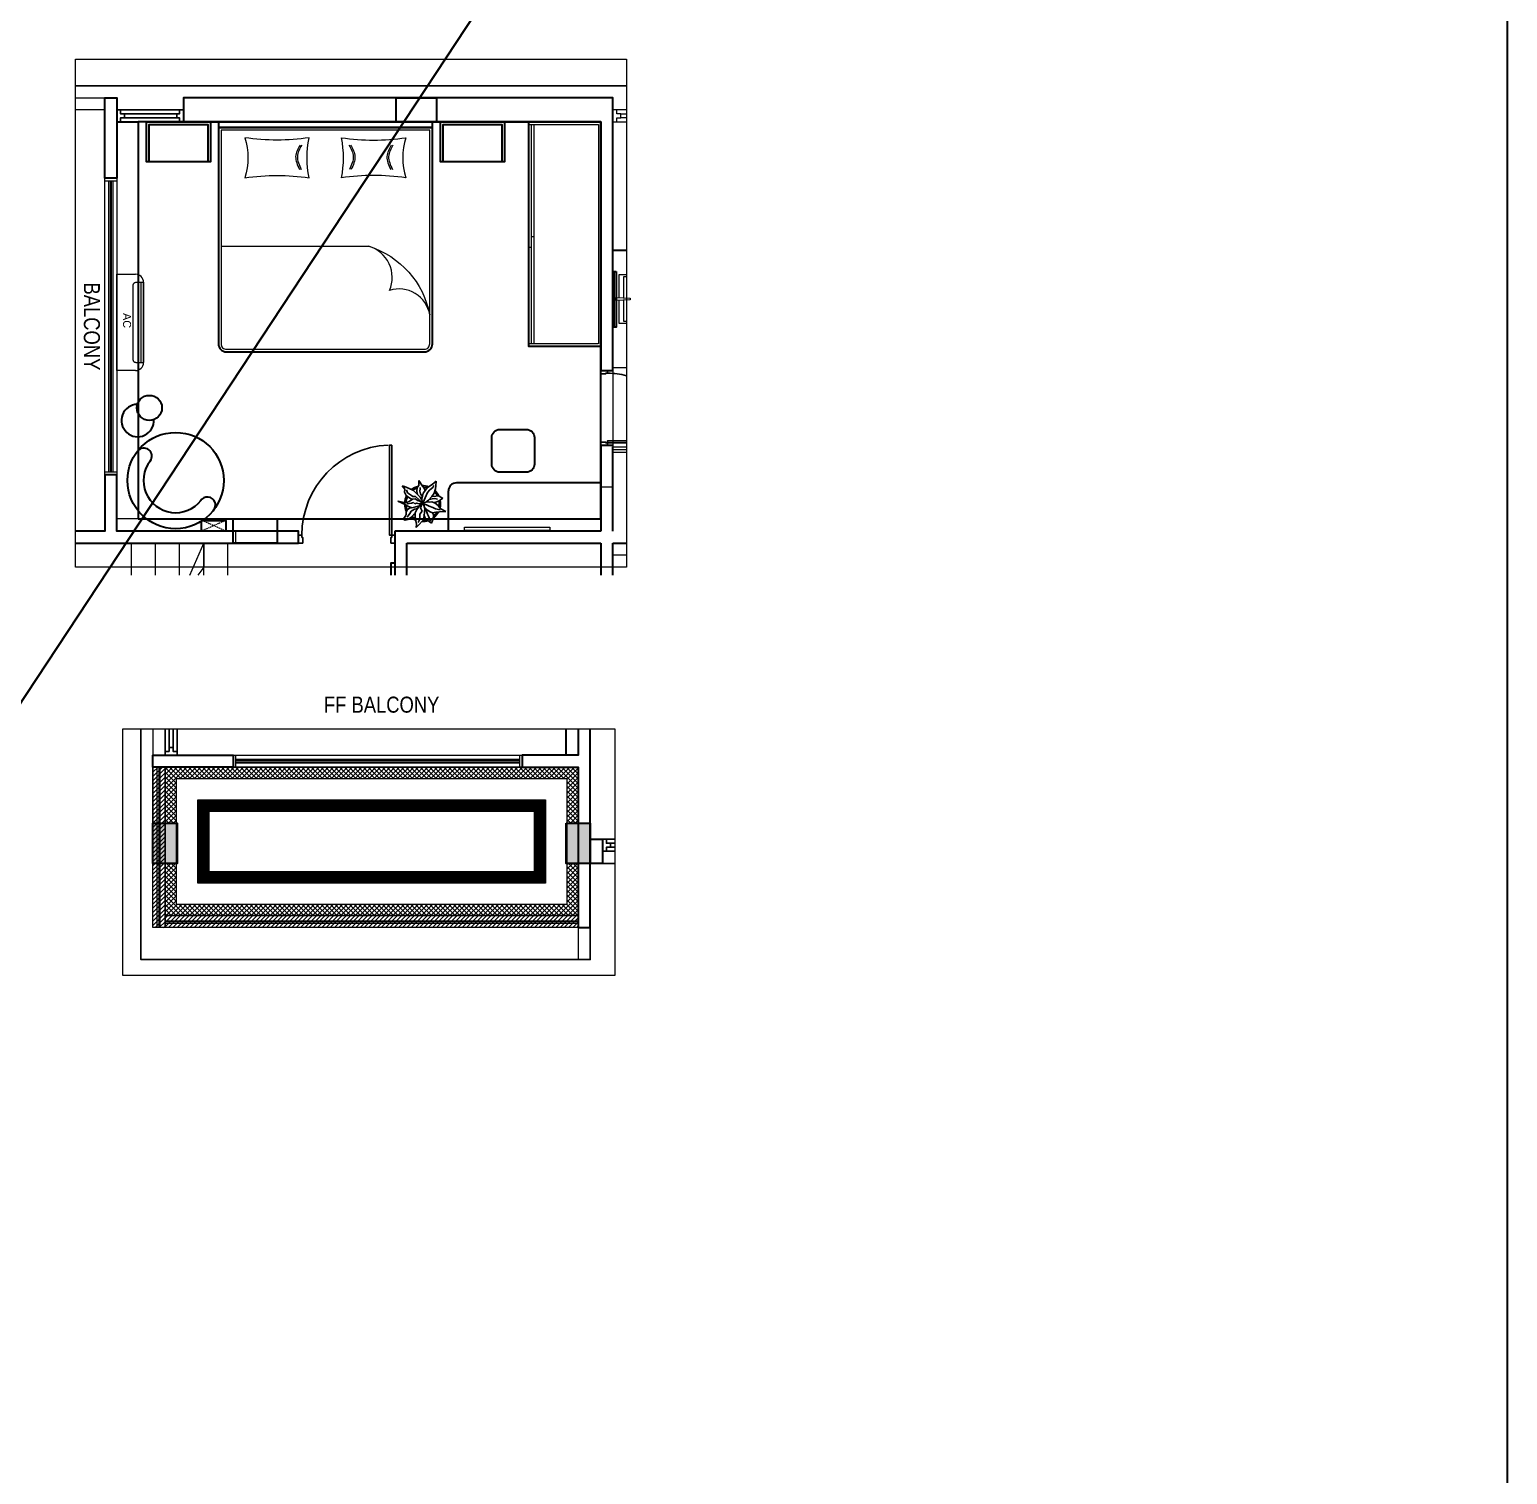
# Model space of a CAD drawing. Header units: millimetres. Extents: x 56222 to 3066687, y -650199 to -121287.
# Drawn here: x 129181 to 129733, y -183453 to -182913 of the extents above; entities that cross this region are included whole.
import ezdxf

# ---------------------------------------------------------------- set-up
doc = ezdxf.new("R2010")
doc.units = ezdxf.units.MM
doc.header["$MEASUREMENT"] = 0
for name, pattern in [('ACAD_ISO02W100', [15, 12, -3]), ('DASHED', [0.75, 0.5, -0.25]), ('DASHED2', [0.375, 0.25, -0.125])]:
    doc.linetypes.add(name, pattern=pattern)
for name, color, linetype in [('AR DOOR', 40, 'Continuous'), ('AR ELE-5', 134, 'Continuous'), ('GROUND FLOOR  ( Text )', 251, 'Continuous')]:
    doc.layers.add(name, color=color, linetype=linetype)
for name, color, linetype, lineweight in [('COLUMN', 1, 'Continuous', 30), ('dim05', 1, 'Continuous', 13), ('el', 7, 'Continuous', 20), ('ELEC-wires', 1, 'DASHED2', 13), ('Electrical', 84, 'Continuous', 30), ('ELEVATION', 250, 'Continuous', 9), ('ELEVATION ( SPIRAL STAIR )', 250, 'Continuous', 9), ('FIRST FLOOR', 7, 'Continuous', 9), ('FIRST FLOOR ( DW_RAIL )', 7, 'Continuous', 9), ('FIRST FLOOR ( TEXT )', 7, 'Continuous', 9), ('FIRST FLOOR_( D - W & RAILING )', 251, 'Continuous', 9), ('FIRST FLOOR_( PLine )_', 251, 'Continuous', 30), ('FIRST FLOOR_( STAIR )', 251, 'Continuous', 9), ('FURNITURE', 32, 'Continuous', 9), ('GF FALSE CEILING', 6, 'Continuous', 35), ('Text', 7, 'Continuous', 15), ('TILE', 14, 'Continuous', 9), ('XX~SLAB ( BEAM )~ ( DIM )', 7, 'Continuous', 9)]:
    doc.layers.add(name, color=color, linetype=linetype, lineweight=lineweight)
doc.layers.add('hatch', color=250, linetype='Continuous', lineweight=9, transparency=0.5)
doc.layers.add('XX~SLAB ( PLINE )', color=251, linetype='Continuous', plot=False)
doc.styles.add('KATHA', font='swissc.ttf')
doc.styles.add('TEXT', font='eurr____.ttf')

# ---------------------------------------------------------------- blocks, each defined once
blk = doc.blocks.new('*U18')
for points in [[(0, 0), (0, 1120), (-30, 1120), (-30, 0)], [(40, 0), (0, 0), (0, -30), (-10, -30), (-10, -100), (40, -100)], [(-1160, 0), (-1120, 0), (-1120, -30), (-1110, -30), (-1110, -100), (-1160, -100)]]:
    blk.add_lwpolyline(points, close=True)
at = {"layer": 'AR ELE-5', "linetype": 'ByBlock', "ltscale": 15}
blk.add_arc((2, -1), 1122, 92.373, 179.9653, dxfattribs=at)
blk = doc.blocks.new('ARPLS010')
at = {"linetype": 'ByBlock'}
for p, q in [((-0.295, 0.42), (-0.302, 0.309)), ((-0.278, 0.467), (-0.295, 0.42)), ((-0.248, 0.54), (-0.278, 0.467)), ((-0.182, 0.493), (-0.248, 0.54)), ((-0.222, 0.484), (-0.164, 0.347)), ((-0.125, 0.459), (-0.182, 0.493)), ((-0.072, 0.404), (-0.125, 0.459)), ((-0.013, 0.459), (-0.044, 0.336)), ((0.121, 0.605), (-0.013, 0.459)), ((0.077, 0.412), (0.091, 0.447)), ((0.082, 0.358), (0.077, 0.412)), ((0.091, 0.447), (0.125, 0.522)), ((0.179, 0.666), (0.121, 0.605)), ((0.174, 0.573), (0.179, 0.666)), ((0.2, 0.432), (0.174, 0.573)), ((0.203, 0.352), (0.2, 0.432)), ((0.409, 0.44), (0.33, 0.38)), ((0.484, 0.459), (0.409, 0.44)), ((0.542, 0.434), (0.484, 0.459)), ((0.485, 0.354), (0.533, 0.42)), ((0.533, 0.42), (0.542, 0.434)), ((-0.469, 0.226), (-0.643, 0.216)), ((-0.643, 0.216), (-0.485, 0.134)), ((-0.359, 0.148), (-0.49, 0.172)), ((-0.485, 0.134), (-0.433, 0.051)), ((-0.362, 0.24), (-0.469, 0.226)), ((-0.433, 0.051), (-0.349, -0.011)), ((-0.278, 0.254), (-0.362, 0.24)), ((-0.287, 0.106), (-0.359, 0.148)), ((-0.302, 0.309), (-0.276, 0.258)), ((-0.18, 0.073), (-0.287, 0.106)), ((-0.21, 0.227), (-0.278, 0.254)), ((-0.132, 0.18), (-0.21, 0.227)), ((-0.111, 0.036), (-0.18, 0.073)), ((-0.164, 0.347), (-0.139, 0.295)), ((-0.139, 0.295), (-0.08, 0.131)), ((-0.063, 0.111), (-0.132, 0.18)), ((-0.013, 0.022), (-0.111, 0.036)), ((-0.084, -0.034), (0.007, 0.018)), ((0.003, 0.011), (-0.076, -0.16)), ((-0.038, 0.302), (-0.072, 0.404)), ((-0.049, 0.232), (-0.065, 0.135)), ((-0.065, 0.135), (-0.024, 0.018)), ((-0.044, 0.336), (-0.049, 0.232)), ((-0.024, 0.018), (0.009, 0.005)), ((0.006, -0.002), (0.068, 0.032)), ((0.007, 0.018), (0.02, -0.121)), ((0.009, 0.005), (0.056, 0.114)), ((0.015, 0.209), (0.08, 0.288)), ((0.056, 0.114), (0.015, 0.209)), ((0.017, -0.002), (0.091, 0.009)), ((0.068, 0.032), (0.16, 0.165)), ((0.08, 0.288), (0.082, 0.358)), ((0.088, 0.065), (0.187, 0.091)), ((0.091, 0.009), (0.173, -0.011)), ((0.227, 0.157), (0.132, 0.131)), ((0.16, 0.165), (0.204, 0.254)), ((0.173, -0.011), (0.212, 0.004)), ((0.187, 0.091), (0.297, 0.116)), ((0.204, 0.254), (0.203, 0.352)), ((0.212, 0.004), (0.252, -0.03)), ((0.252, 0.313), (0.216, 0.287)), ((0.318, 0.213), (0.227, 0.157)), ((0.33, 0.38), (0.252, 0.313)), ((0.297, 0.116), (0.408, 0.071)), ((0.309, 0.109), (0.368, 0.128)), ((0.309, -0.01), (0.43, 0.006)), ((0.356, 0.269), (0.318, 0.213)), ((0.425, 0.373), (0.356, 0.269)), ((0.368, 0.128), (0.432, 0.176)), ((0.408, 0.071), (0.482, 0.024)), ((0.432, 0.176), (0.459, 0.236)), ((0.459, 0.303), (0.485, 0.354)), ((0.459, 0.236), (0.459, 0.303)), ((0.482, 0.024), (0.689, -0.072)), ((-0.464, -0.073), (-0.558, -0.152)), ((-0.558, -0.152), (-0.517, -0.172)), ((-0.517, -0.172), (-0.447, -0.216)), ((-0.366, -0.036), (-0.464, -0.073)), ((-0.447, -0.216), (-0.363, -0.202)), ((-0.336, -0.142), (-0.413, -0.121)), ((-0.368, -0.496), (-0.363, -0.408)), ((-0.306, -0.033), (-0.366, -0.036)), ((-0.363, -0.202), (-0.263, -0.2)), ((-0.363, -0.408), (-0.318, -0.29)), ((-0.349, -0.011), (-0.256, -0.05)), ((-0.269, -0.135), (-0.336, -0.142)), ((-0.318, -0.29), (-0.259, -0.2)), ((-0.199, -0.38), (-0.287, -0.45)), ((-0.193, -0.113), (-0.269, -0.135)), ((-0.259, -0.2), (-0.168, -0.1)), ((-0.256, -0.05), (-0.185, -0.038)), ((-0.138, -0.304), (-0.199, -0.38)), ((-0.185, -0.038), (-0.114, -0.046)), ((-0.168, -0.1), (-0.084, -0.034)), ((-0.017, -0.291), (-0.141, -0.446)), ((-0.076, -0.16), (-0.138, -0.304)), ((-0.114, -0.046), (-0.093, -0.036)), ((-0.042, -0.432), (-0.071, -0.352)), ((0.02, -0.121), (-0.017, -0.291)), ((0.059, -0.27), (0.005, -0.185)), ((0.01, -0.014), (0.017, -0.002)), ((0.078, -0.064), (0.01, -0.014)), ((0.016, -0.023), (0.116, -0.122)), ((0.07, -0.179), (0.018, -0.1)), ((0.08, -0.342), (0.059, -0.27)), ((0.064, -0.446), (0.066, -0.407)), ((0.066, -0.407), (0.08, -0.342)), ((0.121, -0.239), (0.07, -0.179)), ((0.138, -0.083), (0.078, -0.064)), ((0.116, -0.122), (0.201, -0.195)), ((0.184, -0.299), (0.121, -0.239)), ((0.197, -0.135), (0.138, -0.083)), ((0.141, -0.261), (0.16, -0.336)), ((0.16, -0.336), (0.15, -0.445)), ((0.252, -0.362), (0.184, -0.299)), ((0.283, -0.123), (0.197, -0.135)), ((0.201, -0.195), (0.272, -0.198)), ((0.252, -0.03), (0.309, -0.01)), ((0.376, -0.416), (0.252, -0.362)), ((0.272, -0.198), (0.311, -0.225)), ((0.277, -0.114), (0.357, -0.156)), ((0.37, -0.064), (0.283, -0.123)), ((0.311, -0.225), (0.415, -0.304)), ((0.357, -0.156), (0.455, -0.226)), ((0.462, -0.021), (0.37, -0.064)), ((0.415, -0.304), (0.447, -0.388)), ((0.455, -0.226), (0.503, -0.317)), ((0.689, -0.072), (0.462, -0.021)), ((0.503, -0.317), (0.494, -0.398)), ((0.494, -0.398), (0.528, -0.452)), ((-0.382, -0.625), (-0.368, -0.496)), ((-0.269, -0.533), (-0.382, -0.625)), ((-0.287, -0.45), (-0.314, -0.498)), ((-0.141, -0.446), (-0.269, -0.533)), ((0.002, -0.48), (-0.042, -0.432)), ((0.104, -0.646), (0.002, -0.48)), ((0.106, -0.5), (0.104, -0.646)), ((0.15, -0.445), (0.106, -0.5)), ((0.502, -0.472), (0.376, -0.416)), ((0.567, -0.494), (0.502, -0.472)), ((0.528, -0.452), (0.567, -0.494))]:
    blk.add_line(p, q, dxfattribs=at)
for radius, start, end in [(0.5, 87.2367, 107.9154), (0.458, 91.6596, 104.0784), (0.5, 49.0791, 67.0324), (0.458, 49.8461, 63.9764), (0.5, 164.9216, 191.0302), (0.458, 169.9629, 188.6517), (0.5, 126.2799, 152.7042), (0.458, 130.7647, 148.9789), (0.458, 5.0517, 21.9108), (0.5, 1.3782, 25.7565), (0.5, 205.1623, 226.3204), (0.458, 207.232, 224.0819), (0.5, 283.5324, 308.8712), (0.458, 289.266, 306.1107), (0.458, 334.5625, 357.1532), (0.5, 333.6991, 357.5577), (0.5, 249.553, 272.4234), (0.458, 252.8522, 267.711)]:
    blk.add_arc((0, 0), radius, start, end, dxfattribs=at)
blk = doc.blocks.new('6616')
at = {"color": 242, "linetype": 'DASHED', "true_color": 0xcd2027}
for p, q in [((386784.79, -36915.77), (386775.78, -36911.78)), ((386784.79, -36911.78), (386775.78, -36915.77))]:
    blk.add_line(p, q, dxfattribs=at)
at = {"layer": 'ELEC-wires', "color": 5, "linetype": 'ByBlock', "lineweight": 30, "ltscale": 4}
blk.add_lwpolyline([(386775.78, -36911.78), (386784.79, -36911.78), (386784.79, -36915.77), (386775.78, -36915.77)], close=True, dxfattribs=at)
blk = doc.blocks.new('ac paln')
at = {"layer": 'Electrical', "lineweight": 15}
for p, q in [((389238.69, -37646.36), (389238.69, -37610.34)), ((389238.69, -37610.34), (389245.67, -37610.34)), ((389244.81, -37642.35), (389244.81, -37614.35)), ((389245.81, -37613.35), (389248.68, -37613.35)), ((389246.82, -37643.35), (389246.82, -37613.35)), ((389247.82, -37643.35), (389247.82, -37613.35)), ((389248.68, -37613.35), (389248.68, -37643.35)), ((389248.68, -37643.35), (389248.68, -37613.35)), ((389245.81, -37643.35), (389248.68, -37643.35)), ((389248.68, -37643.35), (389248.68, -37643.35)), ((389245.67, -37646.36), (389238.69, -37646.36))]:
    blk.add_line(p, q, dxfattribs=at)
for centre, start, end in [((389245.67, -37613.35), 0, 90), ((389245.67, -37643.35), 270, 0)]:
    blk.add_arc(centre, 3.01, start, end, dxfattribs=at)
at = {"layer": 'Electrical', "lineweight": 15, "extrusion": (0, 0, -1)}
for centre, start_param, end_param in [((389245.81, -37614.35), -0.785398, 0.785398), ((389245.81, -37642.35), 3.926991, 5.497787)]:
    blk.add_ellipse(centre, major_axis=(-0.71, 0.71), ratio=1, start_param=start_param, end_param=end_param, dxfattribs=at)
at = {"layer": 'Text', "style": 'TEXT'}
blk.add_text('AC', height=3, rotation=270, dxfattribs=at).set_placement((389241.02, -37624.87))

msp = doc.modelspace()

# ---------------------------------------------------------------- hatches: boundary and pattern name
at = {"layer": 'FIRST FLOOR'}
h = msp.add_hatch(dxfattribs=at)
h.set_pattern_fill('ANSI31', color=251, scale=9, style=0)
h.set_pattern_definition([(45, (129226.9439, -183209.9182), (-0.795495, 0.795495), [])])
h.paths.add_polyline_path([(129231.444, -183248.918), (129226.944, -183248.918), (129226.944, -183188.918), (129231.444, -183188.918)])
h = msp.add_hatch(dxfattribs=at)
h.set_pattern_fill('ANSI31', color=251, scale=9, style=0)
h.set_pattern_definition([(45, (129235.9439, -183248.9182), (-0.795495, 0.795495), [])])
h.paths.add_polyline_path([(129231.444, -183244.418), (129385.944, -183244.418), (129385.944, -183248.918), (129231.444, -183248.918)])
at = {"layer": 'hatch', "lineweight": 0, "ltscale": 10, "true_color": 0x000000, "transparency": 33554687}
h = msp.add_hatch(dxfattribs=at)
h.set_pattern_fill('ANSI37', color=18, scale=10)
h.set_pattern_definition([(45, (-21090.1463, -1710.5545), (-0.8838834765, 0.8838834765), []), (135, (-21090.1463, -1710.5545), (-0.8838834765, -0.8838834765), [])])
h.paths.add_polyline_path([(129385.944, -183224.918), (129381.694, -183224.918), (129381.694, -183240.285), (129377.367, -183240.285), (129353.755, -183240.285), (129330.143, -183240.285), (129306.531, -183240.285), (129282.918, -183240.285), (129259.306, -183240.285), (129235.694, -183240.285), (129235.694, -183224.918), (129231.444, -183224.918), (129231.444, -183244.418), (129385.944, -183244.418)])
h.paths.add_polyline_path([(129385.944, -183188.918), (129231.444, -183188.918), (129231.444, -183209.918), (129235.694, -183209.918), (129235.694, -183193.168), (129259.306, -183193.168), (129282.918, -183193.168), (129306.531, -183193.168), (129330.143, -183193.168), (129353.755, -183193.168), (129381.694, -183193.168), (129381.694, -183209.918), (129385.944, -183209.918)])
h = msp.add_hatch(dxfattribs=at)
h.set_pattern_fill('ANSI31', color=18)
h.set_pattern_definition([(45, (-21090.14631, -1710.55449), (-0.08838834765, 0.08838834765), [])])
h.paths.add_polyline_path([(129373.694, -183201.168), (129243.694, -183201.168), (129243.694, -183232.285), (129373.694, -183232.285)])
h.paths.add_polyline_path([(129369.444, -183205.418), (129369.444, -183228.035), (129247.944, -183228.035), (129247.944, -183205.418)], flags=16)
at = {"layer": 'hatch', "lineweight": 0, "ltscale": 10, "true_color": 0xed1f24, "transparency": 33554687}
h = msp.add_hatch(color=240, dxfattribs=at)
h.dxf.hatch_style = 1
h.paths.add_polyline_path([(129235.944, -183209.918), (129226.944, -183209.918), (129226.944, -183224.918), (129235.944, -183224.918)])
h = msp.add_hatch(color=240, dxfattribs=at)
h.dxf.hatch_style = 1
h.paths.add_polyline_path([(129390.444, -183209.918), (129381.444, -183209.918), (129381.444, -183224.918), (129390.444, -183224.918)])

# ---------------------------------------------------------------- linework, layer by layer
for points in [[(129396.906, -183040.662), (129396.906, -183041.662), (129396.156, -183041.662), (129396.156, -183041.912), (129394.406, -183041.912), (129394.406, -183040.662)], [(129396.906, -183068.662), (129396.906, -183067.662), (129396.156, -183067.662), (129396.156, -183067.412), (129394.406, -183067.412), (129394.406, -183068.662)]]:
    msp.add_lwpolyline(points, close=True)
msp.add_lwpolyline([(129404.027, -183066.912), (129396.906, -183066.912), (129396.906, -183067.662), (129404.027, -183067.662)])
at = {"layer": 'AR ELE-5', "linetype": 'ByBlock', "ltscale": 15}
msp.add_arc((129396.889, -183069.703), 28.041, 75.25196, 89.96526, dxfattribs=at)
at = {"layer": 'COLUMN'}
for points in [[(129332.906, -182938.662), (129332.906, -182947.662), (129317.906, -182947.662), (129317.906, -182938.662)], [(129273.406, -183096.162), (129273.406, -183105.162), (129256.906, -183105.162), (129256.906, -183096.162)], [(129226.944, -183209.918), (129235.944, -183209.918), (129235.944, -183224.918), (129226.944, -183224.918)], [(129381.444, -183209.918), (129390.444, -183209.918), (129390.444, -183224.918), (129381.444, -183224.918)]]:
    msp.add_lwpolyline(points, close=True, dxfattribs=at)
at = {"layer": 'ELEVATION', "lineweight": 0}
msp.add_lwpolyline([(129404.027, -182924.265), (129404.027, -183114.152), (129197.928, -183114.152), (129197.928, -182924.265)], close=True, dxfattribs=at)
at = {"layer": 'ELEVATION ( SPIRAL STAIR )', "color": 5}
msp.add_lwpolyline([(129375.365, -183099.261), (129375.365, -183100.412), (129343.406, -183100.412), (129343.406, -183099.261)], close=True, dxfattribs=at)
at = {"layer": 'FIRST FLOOR'}
for p, q in [((129208.906, -183100.662), (129208.906, -182938.662)), ((129238.406, -182938.662), (129238.406, -182947.662)), ((129398.906, -182938.662), (129398.906, -183093.162)), ((129213.406, -182947.662), (129394.406, -182947.662)), ((129213.406, -182968.662), (129213.406, -182947.662)), ((129394.406, -182947.662), (129394.406, -183040.662)), ((129398.906, -182947.662), (129404.027, -182947.662)), ((129213.406, -182968.662), (129208.906, -182968.662)), ((129394.406, -183040.662), (129398.906, -183040.662)), ((129394.406, -183068.662), (129394.406, -183097.662)), ((129213.406, -183079.662), (129208.906, -183079.662)), ((129213.406, -183100.662), (129213.406, -183079.662)), ((129394.406, -183084.162), (129398.906, -183084.162)), ((129197.928, -183100.662), (129208.906, -183100.662)), ((129213.406, -183100.662), (129257.906, -183100.662)), ((129257.906, -183105.162), (129257.906, -183100.662)), ((129394.406, -183100.662), (129317.406, -183100.662)), ((129317.406, -183100.662), (129317.406, -183117.152)), ((129197.928, -183105.162), (129281.406, -183105.162)), ((129394.406, -183105.162), (129321.906, -183105.162)), ((129321.906, -183105.162), (129321.906, -183117.152)), ((129394.406, -183105.162), (129394.406, -183117.152)), ((129398.906, -183105.162), (129404.027, -183105.162)), ((129398.906, -183105.162), (129398.906, -183117.152)), ((129226.944, -183174.564), (129226.944, -183224.918)), ((129235.944, -183184.418), (129235.944, -183174.564)), ((129385.944, -183184.418), (129385.944, -183174.564)), ((129390.444, -183248.918), (129390.444, -183174.564)), ((129256.944, -183184.418), (129235.944, -183184.418)), ((129256.944, -183184.418), (129256.944, -183188.918)), ((129385.944, -183184.418), (129364.944, -183184.418)), ((129364.944, -183184.418), (129364.944, -183188.918)), ((129385.944, -183188.918), (129226.944, -183188.918)), ((129385.944, -183248.918), (129385.944, -183188.918)), ((129399.572, -183215.918), (129390.444, -183215.918)), ((129399.572, -183224.918), (129381.444, -183224.918))]:
    msp.add_line(p, q, dxfattribs=at)
at = {"layer": 'FIRST FLOOR', "ltscale": 0.7}
for points in [[(129197.928, -182934.162), (129404.027, -182934.162)], [(129385.944, -183224.918), (129385.944, -183260.918), (129222.444, -183260.918), (129222.444, -183174.564)]]:
    msp.add_lwpolyline(points, dxfattribs=at)
at = {"layer": 'FIRST FLOOR'}
msp.add_lwpolyline([(129197.928, -182938.662), (129208.906, -182938.662), (129208.906, -182943.162), (129197.928, -182943.162)], dxfattribs=at)
at = {"layer": 'FIRST FLOOR', "color": 1, "linetype": 'ACAD_ISO02W100', "ltscale": 0.7}
for points in [[(129197.928, -182938.662), (129208.906, -182938.662)], [(129385.944, -183248.918), (129226.944, -183248.918), (129226.944, -183188.918)]]:
    msp.add_lwpolyline(points, dxfattribs=at)
at = {"layer": 'FIRST FLOOR'}
for points in [[(129231.444, -183248.918), (129226.944, -183248.918), (129226.944, -183188.918), (129231.444, -183188.918)], [(129231.444, -183244.418), (129385.944, -183244.418), (129385.944, -183248.918), (129231.444, -183248.918)]]:
    msp.add_lwpolyline(points, close=True, dxfattribs=at)
at = {"layer": 'FIRST FLOOR ( DW_RAIL )'}
for points in [[(129404.027, -182946.162), (129401.906, -182946.162), (129401.906, -182944.662), (129400.406, -182944.662), (129400.406, -182943.162), (129398.906, -182943.162), (129398.906, -182947.662), (129400.406, -182947.662), (129400.406, -182946.162), (129401.906, -182946.162), (129401.906, -182944.662), (129404.027, -182944.662)], [(129404.027, -182943.162), (129398.906, -182943.162), (129398.906, -182947.662), (129404.027, -182947.662)], [(129208.906, -182969.662), (129213.406, -182969.662)], [(129213.406, -183078.662), (129208.906, -183078.662)], [(129257.944, -183188.918), (129257.944, -183184.418)], [(129363.944, -183184.418), (129363.944, -183188.918)]]:
    msp.add_lwpolyline(points, dxfattribs=at)
for points in [[(129210.906, -182969.662), (129210.906, -183078.662), (129210.406, -183078.662), (129210.406, -182969.662)], [(129211.906, -182969.662), (129211.906, -183078.662), (129211.406, -183078.662), (129211.406, -182969.662)], [(129257.944, -183185.918), (129363.944, -183185.918), (129363.944, -183186.418), (129257.944, -183186.418)], [(129257.944, -183186.918), (129363.944, -183186.918), (129363.944, -183187.418), (129257.944, -183187.418)]]:
    msp.add_lwpolyline(points, close=True, dxfattribs=at)
at = {"layer": 'FIRST FLOOR_( D - W & RAILING )', "color": 32}
for points in [[(129228.444, -183188.918), (129229.444, -183188.918), (129229.444, -183248.918), (129228.444, -183248.918), (129228.444, -183188.918), (129229.144, -183188.918), (129229.144, -183248.918), (129228.444, -183248.918)], [(129231.444, -183247.418), (129231.444, -183246.418), (129385.944, -183246.418), (129385.944, -183247.418), (129231.444, -183247.418), (129231.444, -183246.718), (129385.944, -183246.718), (129385.944, -183247.418)]]:
    msp.add_lwpolyline(points, close=True, dxfattribs=at)
at = {"layer": 'FIRST FLOOR_( PLine )_'}
for p, q in [((129398.906, -183068.662), (129394.406, -183068.662)), ((129394.406, -183068.662), (129394.406, -183100.662)), ((129398.906, -183100.662), (129398.906, -183069.162)), ((129394.406, -183100.662), (129317.406, -183100.662)), ((129317.406, -183100.662), (129317.406, -183117.152)), ((129321.906, -183117.152), (129321.906, -183105.162)), ((129321.906, -183105.162), (129394.406, -183105.162)), ((129394.406, -183105.162), (129394.406, -183117.152)), ((129398.906, -183117.152), (129398.906, -183105.162)), ((129398.906, -183105.162), (129404.027, -183105.162))]:
    msp.add_line(p, q, dxfattribs=at)
for points in [[(129213.406, -182947.662), (129213.406, -182968.662), (129208.906, -182968.662), (129208.906, -182938.662), (129213.406, -182938.662), (129213.406, -182938.662), (129213.406, -182938.662), (129213.406, -182947.662)], [(129235.944, -183184.418), (129256.944, -183184.418), (129256.944, -183188.918), (129226.944, -183188.918), (129226.944, -183184.418), (129226.944, -183184.418), (129226.944, -183184.418), (129235.944, -183184.418)], [(129390.444, -183215.918), (129394.944, -183215.918), (129394.944, -183224.918), (129390.444, -183224.918)]]:
    msp.add_lwpolyline(points, close=True, dxfattribs=at)
for points in [[(129394.406, -182938.662), (129238.406, -182938.662), (129238.406, -182947.662), (129394.406, -182947.662)], [(129394.406, -182947.662), (129394.406, -183040.662), (129398.906, -183040.662), (129398.906, -182938.662), (129394.406, -182938.662)], [(129197.928, -183105.162), (129281.406, -183105.162), (129281.406, -183100.662), (129213.406, -183100.662), (129213.406, -183079.662), (129208.906, -183079.662), (129208.906, -183100.662), (129197.928, -183100.662)], [(129385.944, -183174.564), (129385.944, -183184.418), (129364.944, -183184.418), (129364.944, -183188.918), (129385.944, -183188.918), (129385.944, -183248.918), (129390.444, -183248.918), (129390.444, -183174.564)]]:
    msp.add_lwpolyline(points, dxfattribs=at)
at = {"layer": 'FIRST FLOOR_( STAIR )'}
for p, q in [((129218.906, -183117.152), (129218.906, -183105.162)), ((129227.906, -183117.152), (129227.906, -183105.162)), ((129236.906, -183117.152), (129236.906, -183105.162)), ((129245.906, -183117.152), (129245.906, -183105.162)), ((129254.906, -183117.152), (129254.906, -183105.162))]:
    msp.add_line(p, q, dxfattribs=at)
msp.add_lwpolyline([(129240.767, -183117.152), (129245.906, -183105.162), (129245.906, -183114.162), (129243.663, -183117.152)], dxfattribs=at)
at = {"layer": 'FURNITURE'}
for p, q in [((129367.501, -182948.662), (129393.501, -182948.662)), ((129368.406, -183030.662), (129368.406, -182948.662)), ((129369.406, -183030.662), (129369.406, -182948.662)), ((129393.501, -182948.662), (129393.501, -183030.662)), ((129369.406, -182990.662), (129368.406, -182990.662)), ((129252.406, -182994.187), (129307.598, -182994.187)), ((129368.406, -182994.662), (129367.406, -182994.662)), ((129393.406, -183030.662), (129367.406, -183030.662)), ((129398.906, -183069.162), (129404.027, -183069.162)), ((129398.906, -183070.162), (129404.027, -183070.162)), ((129398.906, -183071.162), (129404.027, -183071.162))]:
    msp.add_line(p, q, dxfattribs=at)
at = {"layer": 'FURNITURE', "color": 5, "lineweight": 30, "ltscale": 10000}
msp.add_line((129398.906, -182995.662), (129404.027, -182995.662), dxfattribs=at)
at = {"layer": 'FURNITURE', "lineweight": 30}
for p, q in [((129337.406, -183100.662), (129337.406, -183085.662)), ((129394.406, -183082.662), (129340.406, -183082.662))]:
    msp.add_line(p, q, dxfattribs=at)
for points in [[(129224.497, -182947.662), (129248.406, -182947.662), (129248.406, -182962.649), (129224.497, -182962.649)], [(129251.406, -182949.761), (129331.406, -182949.761), (129331.406, -182947.662), (129251.406, -182947.662)], [(129334.406, -182947.662), (129358.314, -182947.662), (129358.314, -182962.649), (129334.406, -182962.649)], [(129394.406, -182947.662), (129394.406, -183031.662), (129367.406, -183031.662), (129367.406, -182947.662)]]:
    msp.add_lwpolyline(points, close=True, dxfattribs=at)
for points in [[(129225.497, -182962.649), (129225.497, -182948.662), (129247.406, -182948.662), (129247.406, -182962.649)], [(129335.406, -182962.649), (129335.406, -182948.662), (129357.314, -182948.662), (129357.314, -182962.649)], [(129315.94, -183117.152), (129315.939, -183112.611), (129317.382, -183112.611), (129317.384, -183117.152)], [(129385.944, -183174.564), (129385.944, -183184.418), (129381.444, -183184.418), (129381.444, -183174.564)]]:
    msp.add_lwpolyline(points, dxfattribs=at)
for points in [[(129254.406, -183033.691), (129328.406, -183033.691, 0.4142136), (129331.406, -183030.691), (129331.406, -182949.761), (129251.406, -182949.761), (129251.406, -183030.691, 0.4142136)], [(129369.534, -183065.686), (129369.534, -183075.654, -0.4142136), (129366.534, -183078.654), (129356.578, -183078.654, -0.4142136), (129353.578, -183075.654), (129353.578, -183065.686, -0.4142136), (129356.578, -183062.686), (129366.534, -183062.686, -0.4142136)]]:
    msp.add_lwpolyline(points, format="xyb", close=True, dxfattribs=at)
at = {"layer": 'FURNITURE'}
for points in [[(129254.406, -183032.691), (129328.406, -183032.691, 0.4142136), (129330.406, -183030.691), (129330.406, -182950.761), (129252.406, -182950.761), (129252.406, -183030.691, 0.4142136)], [(129315.395, -183010.709, 0.4510747), (129307.598, -182994.187, -0.2776575), (129330.406, -183019.83, 0.4593765), (129315.395, -183010.709)]]:
    msp.add_lwpolyline(points, format="xyb", close=True, dxfattribs=at)
for points in [[(129404.027, -182995.662), (129398.906, -182995.662), (129398.906, -182947.662), (129404.027, -182947.662)], [(129404.027, -183039.662), (129398.906, -183039.662), (129398.906, -182995.662), (129404.027, -182995.662)], [(129404.027, -183004.912), (129401.066, -183004.914), (129401.072, -183013.426)], [(129404.027, -183005.632), (129402.867, -183005.633), (129402.872, -183013.512)], [(129401.072, -183014.403), (129401.087, -183022.914), (129404.027, -183022.912)], [(129402.873, -183014.315), (129402.887, -183022.193), (129404.027, -183022.192)], [(129404.027, -183109.662), (129398.999, -183109.662), (129398.999, -183105.162), (129404.027, -183105.162)]]:
    msp.add_lwpolyline(points, dxfattribs=at)
at = {"layer": 'FURNITURE', "elevation": -0.005}
for points in [[(129285.333, -182968.582, -0.1005861), (129285.333, -182953.582, -0.0757258), (129261.333, -182953.582, -0.1489672), (129261.333, -182968.582, -0.0741156)], [(129297.414, -182968.582, 0.1005861), (129297.414, -182953.582, 0.0757258), (129321.414, -182953.582, 0.1489672), (129321.414, -182968.582, 0.0741156)]]:
    msp.add_lwpolyline(points, format="xyb", close=True, dxfattribs=at)
at = {"layer": 'FURNITURE', "color": 5, "lineweight": 30, "ltscale": 10000}
msp.add_lwpolyline([(129400.112, -183003.622), (129400.112, -183024.489), (129399.373, -183024.489), (129399.373, -183003.622)], close=True, dxfattribs=at)
at = {"layer": 'FURNITURE'}
msp.add_lwpolyline([(129405.288, -183013.626), (129405.289, -183014.198), (129399.992, -183014.456), (129399.991, -183013.375)], close=True, dxfattribs=at)
at = {"layer": 'FURNITURE', "lineweight": 30}
for centre, radius in [((129225.621, -183054.596), 4.675), ((129235.409, -183081.795), 18), ((129235.409, -183081.795), 18)]:
    msp.add_circle(centre, radius, dxfattribs=at)
for centre, radius, start, end in [((129221.226, -183059.351), 6.047, 90.93042, 3.57305), ((129223.52, -183072.648), 3, 322.42564, 142.42564), ((129235.409, -183081.795), 12, 142.42564, 322.42564), ((129340.406, -183085.662), 3, 90, 180), ((129247.297, -183090.942), 3.022, 314.8302, 148.62102)]:
    msp.add_arc(centre, radius, start, end, dxfattribs=at)
at = {"layer": 'FURNITURE'}
for points in [[(129281.911, -182956.32, -0.005), (129281.139, -182957.737, -0.005), (129279.508, -182960.731, -0.005), (129280.949, -182963.847, -0.005), (129281.708, -182965.489, -0.005)], [(129282.556, -182956.32, -0.005), (129281.784, -182957.737, -0.005), (129280.153, -182960.731, -0.005), (129281.594, -182963.847, -0.005), (129282.352, -182965.489, -0.005)], [(129300.192, -182956.32, -0.005), (129300.964, -182957.737, -0.005), (129302.595, -182960.731, -0.005), (129301.154, -182963.847, -0.005), (129300.396, -182965.489, -0.005)], [(129300.837, -182956.32, -0.005), (129301.609, -182957.737, -0.005), (129303.24, -182960.731, -0.005), (129301.799, -182963.847, -0.005), (129301.04, -182965.489, -0.005)], [(129316.028, -182956.32, -0.005), (129315.256, -182957.737, -0.005), (129313.625, -182960.731, -0.005), (129315.066, -182963.847, -0.005), (129315.824, -182965.489, -0.005)], [(129316.673, -182956.32, -0.005), (129315.901, -182957.737, -0.005), (129314.27, -182960.731, -0.005), (129315.711, -182963.847, -0.005), (129316.469, -182965.489, -0.005)]]:
    msp.add_open_spline(points, degree=3, knots=[0, 0, 0, 0, 4.5779171, 9.671137, 9.671137, 9.671137, 9.671137], dxfattribs=at)
at = {"layer": 'GF FALSE CEILING', "color": 6, "lineweight": 30}
msp.add_lwpolyline([(129221.406, -183096.162), (129394.406, -183096.162), (129394.406, -182947.662), (129221.406, -182947.662)], close=True, dxfattribs=at)
at = {"layer": 'GROUND FLOOR  ( Text )', "lineweight": 0, "ltscale": 10}
msp.add_line((129385.944, -183188.918), (129385.944, -183244.418), dxfattribs=at)
for points in [[(129215.694, -183174.564), (129399.572, -183174.564), (129399.572, -183266.866), (129215.694, -183266.866)], [(129231.444, -183188.918), (129385.944, -183188.918), (129385.944, -183244.418), (129231.444, -183244.418)], [(129235.694, -183193.168), (129381.694, -183193.168), (129381.694, -183240.285), (129235.694, -183240.285)], [(129243.694, -183201.168), (129373.694, -183201.168), (129373.694, -183232.285), (129243.694, -183232.285)], [(129247.944, -183205.418), (129369.444, -183205.418), (129369.444, -183228.035), (129247.944, -183228.035)]]:
    msp.add_lwpolyline(points, close=True, dxfattribs=at)
at = {"layer": 'TILE', "color": 242, "lineweight": 30, "true_color": 0xcd2027}
for p, q in [((128333.367, -184444.332), (129733.325, -182322.254)), ((129213.406, -182947.662), (129221.406, -182947.662)), ((129221.406, -182947.662), (129221.406, -183096.162)), ((129273.406, -183096.162), (129394.406, -183096.162)), ((129281.406, -183100.662), (129273.406, -183100.662))]:
    msp.add_line(p, q, dxfattribs=at)
at = {"layer": 'TILE', "color": 9, "lineweight": 0, "true_color": 0xc7c8ca}
msp.add_line((129394.406, -183096.162), (129213.406, -183096.162), dxfattribs=at)
at = {"layer": 'TILE', "color": 242, "lineweight": 30, "true_color": 0xcd2027}
msp.add_lwpolyline([(129733.325, -182322.254), (128333.367, -182322.254), (128333.367, -184444.332), (129733.325, -184444.332)], close=True, dxfattribs=at)
at = {"layer": 'XX~SLAB ( BEAM )~ ( DIM )'}
for points in [[(129213.406, -182968.662), (129213.406, -183079.662), (129208.906, -183079.662), (129208.906, -182968.662)], [(129256.944, -183184.418), (129364.944, -183184.418), (129364.944, -183188.918), (129256.944, -183188.918)]]:
    msp.add_lwpolyline(points, close=True, dxfattribs=at)
at = {"layer": 'XX~SLAB ( PLINE )'}
for points in [[(129197.928, -182934.162), (129404.027, -182934.162)], [(129399.572, -183224.918), (129390.444, -183224.918), (129390.444, -183260.918), (129222.444, -183260.918), (129222.444, -183174.564)], [(129234.444, -183174.564), (129234.444, -183181.571), (129232.944, -183181.571), (129232.944, -183183.071), (129231.444, -183183.071), (129231.444, -183184.418), (129235.944, -183184.418), (129235.944, -183183.071), (129234.444, -183183.071), (129234.444, -183181.571), (129232.944, -183181.571), (129232.944, -183174.564)], [(129231.444, -183174.564), (129231.444, -183184.418), (129235.944, -183184.418), (129235.944, -183174.564)], [(129399.572, -183215.918), (129390.444, -183215.918), (129390.444, -183174.564)], [(129399.572, -183218.918), (129397.944, -183218.918), (129397.944, -183217.418), (129396.444, -183217.418), (129396.444, -183215.918), (129394.944, -183215.918), (129394.944, -183220.418), (129396.444, -183220.418), (129396.444, -183218.918), (129397.944, -183218.918), (129397.944, -183217.418), (129399.572, -183217.418)], [(129399.572, -183215.918), (129394.944, -183215.918), (129394.944, -183220.418), (129399.572, -183220.418)]]:
    msp.add_lwpolyline(points, dxfattribs=at)
msp.add_lwpolyline([(129238.406, -182943.162), (129236.906, -182943.162), (129236.906, -182944.662), (129235.874, -182944.662), (129235.874, -182946.162), (129216.253, -182946.162), (129216.253, -182944.662), (129214.753, -182944.662), (129214.753, -182943.162), (129213.406, -182943.162), (129213.406, -182947.662), (129214.753, -182947.662), (129214.753, -182946.162), (129216.253, -182946.162), (129216.253, -182944.662), (129235.874, -182944.662), (129235.874, -182946.162), (129236.906, -182946.162), (129236.906, -182947.662), (129238.406, -182947.662), (129238.406, -182943.162), (129213.406, -182943.162), (129213.406, -182947.662), (129238.406, -182947.662)], close=True, dxfattribs=at)

# ---------------------------------------------------------------- block references
at = {"xscale": 13.47973786482115, "yscale": 13.47973786482115, "zscale": 13.47973786482115, "rotation": 180.106449045987}
msp.add_blockref('ARPLS010', (129327.741, -183090.413), dxfattribs=at)
at = {"layer": 'AR DOOR', "linetype": 'ByBlock', "lineweight": -2, "extrusion": (0, 0, -1), "xscale": -0.02999999999996949, "yscale": 0.02999999999996949, "zscale": -0.02999999999996949}
msp.add_blockref('*U18', (-129316.206, -183102.162), dxfattribs=at)
at = {"layer": 'dim05', "color": 27, "lineweight": 25, "true_color": 0x7d5120}
msp.add_blockref('ac paln', (-260025.282, -145394.312), dxfattribs=at)
at = {"layer": 'el', "color": 1}
msp.add_blockref('6616', (-257530.649, -146184.891), dxfattribs=at)

# ---------------------------------------------------------------- texts
at = {"layer": 'FIRST FLOOR ( TEXT )', "insert": (129204.056, -183024.15), "char_height": 6, "attachment_point": 5, "rotation": 270, "style": 'KATHA'}
msp.add_mtext('BALCONY', dxfattribs=at)
at = {"layer": 'FIRST FLOOR ( TEXT )', "insert": (129312.432, -183165.625), "char_height": 6, "attachment_point": 5, "style": 'KATHA'}
msp.add_mtext('FF BALCONY', dxfattribs=at)

doc.saveas('drawing.dxf')
